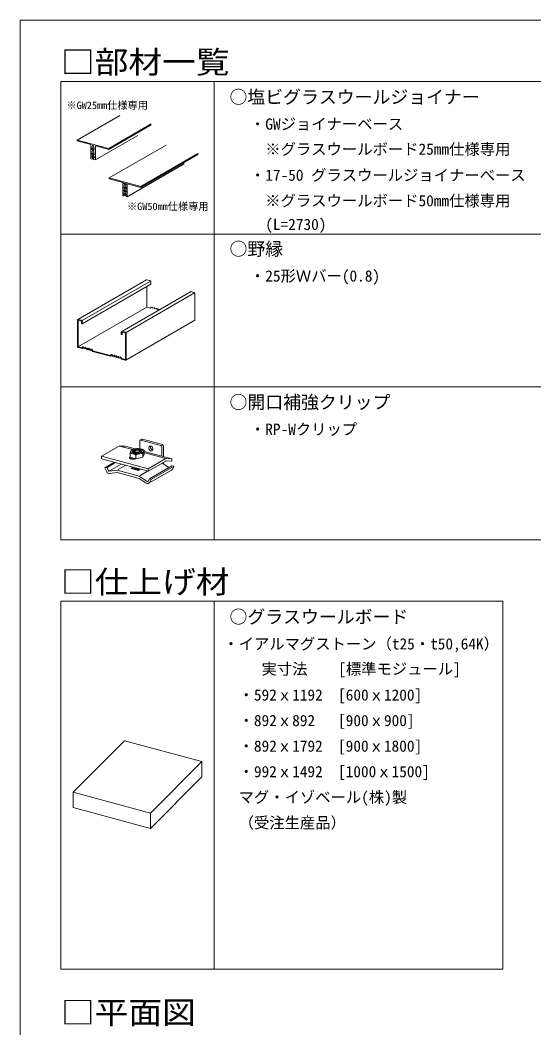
# Model space of a CAD drawing. Units: millimetres on the paper, enlarged 10 times. Extents: x -5334 to 1950, y -1347 to 20312.
# Drawn here: x -1950 to -1447, y 339 to 1325 of the extents above; entities that cross this region are included whole.
import ezdxf
from ezdxf.enums import TextEntityAlignment as Align

# ---------------------------------------------------------------- set-up
doc = ezdxf.new("R2010")
doc.units = ezdxf.units.MM
doc.header["$LTSCALE"] = 10
for name, color, linetype, lineweight in [('0-1_吊り材', 7, 'Continuous', 18), ('0-2_野縁受け', 3, 'Continuous', 18), ('0-6_文字', 7, 'Continuous', 18), ('0-A_クリップ', 7, 'Continuous', 18), ('0-D_パネル', 4, 'Continuous', 9), ('F-3_野縁', 3, 'Continuous', 18), ('F-6_文字', 7, 'Continuous', 18)]:
    doc.layers.add(name, color=color, linetype=linetype, lineweight=lineweight)
doc.styles.add('ＭＳ ゴシック', font='')
doc.styles.get('ＭＳ ゴシック').set_extended_font_data('MS Gothic')

msp = doc.modelspace()

# ---------------------------------------------------------------- linework, layer by layer
at = {"layer": '0-1_吊り材'}
for p, q in [((-1893.58, 1032.01), (-1826.36, 1070.82)), ((-1889.19, 1031.05), (-1822.51, 1069.55)), ((-1889.19, 1027.75), (-1821.97, 1066.56)), ((-1825.8, 1070.88), (-1822.93, 1070.11)), ((-1821.97, 1068.76), (-1821.97, 1066.56)), ((-1783.33, 1059.29), (-1850.55, 1020.48)), ((-1846.16, 1019.52), (-1779.27, 1058.14)), ((-1825.99, 1064.24), (-1825.99, 1044.22)), ((-1779.9, 1058.58), (-1782.77, 1059.35)), ((-1778.94, 1031.37), (-1778.94, 1057.23)), ((-1892.98, 1005.55), (-1825.99, 1044.22)), ((-1822.36, 1043.25), (-1825.99, 1044.22)), ((-1818.39, 1043.29), (-1817.67, 1042.54)), ((-1817.67, 1042.54), (-1816.95, 1042.9)), ((-1816.95, 1042.9), (-1816.47, 1042.77)), ((-1816.47, 1042.77), (-1815.76, 1042.03)), ((-1815.76, 1042.03), (-1815.04, 1042.39)), ((-1893.97, 1005.93), (-1893.97, 1031.23)), ((-1893.84, 1031.75), (-1893.91, 1031.59)), ((-1893.75, 1031.88), (-1893.84, 1031.75)), ((-1893.21, 1031.24), (-1893.21, 1005.42)), ((-1893.21, 1031.24), (-1889.95, 1030.37)), ((-1893.21, 1031.24), (-1889.95, 1030.37)), ((-1893.21, 1031.24), (-1893.21, 1005.42)), ((-1893.01, 1032.07), (-1890.15, 1031.3)), ((-1889.95, 1027.95), (-1889.95, 1030.37)), ((-1889.19, 1027.75), (-1889.95, 1027.95)), ((-1889.19, 1027.75), (-1889.67, 1027.88)), ((-1889.19, 1029.95), (-1889.19, 1027.75)), ((-1846.55, 992.34), (-1778.94, 1031.37)), ((-1850.94, 1019.7), (-1850.94, 1017.5)), ((-1850.94, 1017.5), (-1850.17, 1017.29)), ((-1846.92, 1018.84), (-1850.17, 1019.71)), ((-1850.17, 1017.29), (-1850.17, 1019.71)), ((-1846.92, 1018.84), (-1850.17, 1019.71)), ((-1850.17, 1017.29), (-1850.17, 1019.71)), ((-1847.11, 1019.77), (-1849.98, 1020.54)), ((-1847.11, 1019.77), (-1849.98, 1020.54)), ((-1846.92, 1018.84), (-1846.92, 993.02)), ((-1846.92, 1018.84), (-1846.92, 993.02)), ((-1846.16, 993.12), (-1846.16, 1018.42)), ((-1846.16, 993.12), (-1846.16, 1018.42)), ((-1893.97, 1005.93), (-1893.96, 1005.73)), ((-1893.96, 1005.73), (-1893.91, 1005.54)), ((-1893.49, 1004.85), (-1893.34, 1004.73)), ((-1889.57, 1004.44), (-1893.21, 1005.42)), ((-1889.57, 1004.44), (-1893.21, 1005.42)), ((-1889.33, 1003.59), (-1893.01, 1004.57)), ((-1889.57, 1004.44), (-1888.47, 1005.25)), ((-1888.23, 1004.39), (-1889.33, 1003.59)), ((-1887.28, 1003.59), (-1888.23, 1004.39)), ((-1887.04, 1004.31), (-1886.08, 1004.61)), ((-1886.08, 1004.61), (-1885.6, 1004.48)), ((-1885.13, 1003.01), (-1885.84, 1003.75)), ((-1885.6, 1004.48), (-1884.89, 1003.74)), ((-1884.65, 1002.88), (-1885.13, 1003.01)), ((-1884.89, 1003.74), (-1884.17, 1004.1)), ((-1883.93, 1003.24), (-1884.65, 1002.88)), ((-1884.17, 1004.1), (-1883.69, 1003.97)), ((-1883.21, 1002.5), (-1883.93, 1003.24)), ((-1882.73, 1002.37), (-1883.21, 1002.5)), ((-1882.02, 1002.73), (-1882.73, 1002.37)), ((-1882.26, 1003.58), (-1881.78, 1003.45)), ((-1881.3, 1001.98), (-1882.02, 1002.73)), ((-1881.78, 1003.45), (-1881.06, 1002.71)), ((-1880.82, 1001.86), (-1881.3, 1001.98)), ((-1881.06, 1002.71), (-1880.34, 1003.07)), ((-1880.1, 1002.21), (-1880.82, 1001.86)), ((-1879.01, 1000.82), (-1880.1, 1002.21)), ((-1861.6, 996.16), (-1879.01, 1000.82)), ((-1861.84, 997.01), (-1878.77, 1001.55)), ((-1861.84, 997.01), (-1878.77, 1001.55)), ((-1861.84, 997.01), (-1860.74, 997.82)), ((-1860.5, 996.96), (-1861.6, 996.16)), ((-1859.55, 996.16), (-1860.5, 996.96)), ((-1859.07, 996.03), (-1859.55, 996.16)), ((-1858.11, 996.32), (-1859.07, 996.03)), ((-1857.39, 995.58), (-1858.11, 996.32)), ((-1856.44, 996.66), (-1855.96, 996.54)), ((-1855.96, 996.54), (-1855.24, 995.79)), ((-1855.24, 995.79), (-1854.52, 996.15)), ((-1854.52, 996.15), (-1854.05, 996.02)), ((-1854.05, 996.02), (-1853.09, 995.22)), ((-1856.92, 995.45), (-1857.39, 995.58)), ((-1856.2, 995.81), (-1856.92, 995.45)), ((-1855.48, 995.07), (-1856.2, 995.81)), ((-1855, 994.94), (-1855.48, 995.07)), ((-1854.29, 995.3), (-1855, 994.94)), ((-1853.33, 994.49), (-1854.29, 995.3)), ((-1853.09, 995.22), (-1852.13, 995.51)), ((-1850.8, 993.26), (-1851.9, 994.66)), ((-1847.12, 992.28), (-1850.8, 993.26)), ((-1846.92, 993.02), (-1850.56, 993.99)), ((-1846.92, 993.02), (-1850.56, 993.99))]:
    msp.add_line(p, q, dxfattribs=at)
for points in [[(-1825.8, 1070.88), (-1825.96, 1070.91), (-1826.13, 1070.9), (-1826.28, 1070.86), (-1826.36, 1070.82)], [(-1821.97, 1068.76), (-1821.99, 1068.95), (-1822.03, 1069.15), (-1822.1, 1069.34), (-1822.2, 1069.52), (-1822.32, 1069.69), (-1822.45, 1069.84), (-1822.6, 1069.96), (-1822.76, 1070.05), (-1822.93, 1070.11)], [(-1782.77, 1059.35), (-1782.93, 1059.38), (-1783.09, 1059.37), (-1783.24, 1059.33), (-1783.33, 1059.29)], [(-1778.94, 1057.23), (-1778.96, 1057.42), (-1779, 1057.62), (-1779.07, 1057.81), (-1779.17, 1057.99), (-1779.28, 1058.16), (-1779.42, 1058.31), (-1779.57, 1058.43), (-1779.73, 1058.52), (-1779.9, 1058.58)], [(-1822.36, 1043.25), (-1821.26, 1044.06), (-1820.78, 1043.93), (-1819.82, 1043.12), (-1818.87, 1043.41), (-1818.39, 1043.29)], [(-1815.04, 1042.39), (-1814.56, 1042.26), (-1813.94, 1041.62)], [(-1893.91, 1031.59), (-1893.96, 1031.42), (-1893.97, 1031.23)], [(-1893.34, 1032.09), (-1893.49, 1032.05), (-1893.63, 1031.98), (-1893.75, 1031.88)], [(-1893.01, 1032.07), (-1893.18, 1032.1), (-1893.34, 1032.09)], [(-1889.19, 1029.95), (-1889.2, 1030.14), (-1889.25, 1030.34), (-1889.32, 1030.53), (-1889.41, 1030.72), (-1889.53, 1030.88), (-1889.67, 1031.03), (-1889.82, 1031.15), (-1889.98, 1031.24), (-1890.15, 1031.3)], [(-1889.19, 1027.75), (-1889.95, 1027.95), (-1889.95, 1030.37)], [(-1849.98, 1020.54), (-1850.15, 1020.57), (-1850.31, 1020.56), (-1850.46, 1020.52), (-1850.6, 1020.45), (-1850.72, 1020.35), (-1850.81, 1020.21), (-1850.88, 1020.06), (-1850.92, 1019.89), (-1850.94, 1019.7)], [(-1849.98, 1020.54), (-1850.15, 1020.57), (-1850.31, 1020.56), (-1850.46, 1020.52), (-1850.6, 1020.45), (-1850.72, 1020.35), (-1850.81, 1020.21), (-1850.88, 1020.06), (-1850.92, 1019.89), (-1850.94, 1019.7)], [(-1850.94, 1019.7), (-1850.94, 1017.5), (-1850.17, 1017.29)], [(-1846.16, 1018.42), (-1846.17, 1018.61), (-1846.22, 1018.81), (-1846.29, 1019), (-1846.38, 1019.18), (-1846.5, 1019.35), (-1846.64, 1019.5), (-1846.79, 1019.62), (-1846.95, 1019.71), (-1847.11, 1019.77)], [(-1846.16, 1018.42), (-1846.17, 1018.61), (-1846.22, 1018.81), (-1846.29, 1019), (-1846.38, 1019.18), (-1846.5, 1019.35), (-1846.64, 1019.5), (-1846.79, 1019.62), (-1846.95, 1019.71), (-1847.11, 1019.77)], [(-1893.91, 1005.54), (-1893.84, 1005.35), (-1893.75, 1005.16), (-1893.63, 1005), (-1893.49, 1004.85)], [(-1893.34, 1004.73), (-1893.18, 1004.63), (-1893.01, 1004.57)], [(-1889.57, 1004.44), (-1888.47, 1005.25), (-1887.99, 1005.12), (-1887.04, 1004.31), (-1886.08, 1004.61), (-1885.6, 1004.48), (-1884.89, 1003.74), (-1884.17, 1004.1), (-1883.69, 1003.97), (-1882.97, 1003.22), (-1882.26, 1003.58), (-1881.78, 1003.45), (-1881.06, 1002.71), (-1880.34, 1003.07)], [(-1888.47, 1005.25), (-1887.99, 1005.12), (-1887.04, 1004.31)], [(-1885.84, 1003.75), (-1886.8, 1003.46), (-1887.28, 1003.59)], [(-1883.69, 1003.97), (-1882.97, 1003.22), (-1882.26, 1003.58)], [(-1880.34, 1003.07), (-1879.87, 1002.94), (-1878.77, 1001.55)], [(-1880.34, 1003.07), (-1879.87, 1002.94), (-1878.77, 1001.55)], [(-1861.84, 997.01), (-1860.74, 997.82), (-1860.26, 997.69), (-1859.31, 996.88), (-1858.35, 997.18), (-1857.87, 997.05), (-1857.15, 996.31), (-1856.44, 996.66), (-1855.96, 996.54), (-1855.24, 995.79), (-1854.52, 996.15), (-1854.05, 996.02), (-1853.09, 995.22), (-1852.13, 995.51), (-1851.66, 995.38), (-1850.56, 993.99)], [(-1860.74, 997.82), (-1860.26, 997.69), (-1859.31, 996.88), (-1858.35, 997.18)], [(-1858.35, 997.18), (-1857.87, 997.05), (-1857.15, 996.31), (-1856.44, 996.66)], [(-1851.9, 994.66), (-1852.85, 994.36), (-1853.33, 994.49)], [(-1852.13, 995.51), (-1851.66, 995.38), (-1850.56, 993.99)], [(-1847.11, 992.27), (-1846.95, 992.25), (-1846.79, 992.25), (-1846.64, 992.29), (-1846.5, 992.37), (-1846.38, 992.47), (-1846.29, 992.6), (-1846.22, 992.76), (-1846.17, 992.93), (-1846.16, 993.12)], [(-1847.11, 992.27), (-1846.95, 992.25), (-1846.79, 992.25), (-1846.64, 992.29), (-1846.5, 992.37), (-1846.38, 992.47), (-1846.29, 992.6), (-1846.22, 992.76), (-1846.17, 992.93), (-1846.16, 993.12)]]:
    msp.add_lwpolyline(points, dxfattribs=at)
at = {"layer": '0-2_野縁受け'}
for p, q in [((-1894.05, 1207.73), (-1852.48, 1231.73)), ((-1863.14, 1199.45), (-1821.57, 1223.45)), ((-1863.14, 1198.49), (-1821.57, 1222.49)), ((-1894.05, 1207.73), (-1894.05, 1206.77)), ((-1863.14, 1199.45), (-1894.05, 1207.73)), ((-1880.91, 1203.25), (-1894.05, 1206.77)), ((-1880.91, 1203.25), (-1880.91, 1189.41)), ((-1876.28, 1188.17), (-1834.71, 1212.17)), ((-1879.06, 1193.16), (-1879.95, 1191)), ((-1879.06, 1202.75), (-1879.79, 1198.75)), ((-1879.79, 1198.75), (-1877.71, 1199.95)), ((-1879.79, 1198.75), (-1879.06, 1197.95)), ((-1879.06, 1197.95), (-1879.79, 1193.95)), ((-1879.79, 1193.95), (-1877.71, 1195.15)), ((-1879.79, 1193.95), (-1879.06, 1193.16)), ((-1879.06, 1202.75), (-1878.13, 1202.5)), ((-1879.06, 1197.95), (-1877.52, 1198.84)), ((-1879.06, 1193.16), (-1877.52, 1194.05)), ((-1878.13, 1202.5), (-1877.4, 1198.11)), ((-1878.13, 1197.71), (-1877.4, 1198.11)), ((-1878.13, 1197.71), (-1877.4, 1193.31)), ((-1878.13, 1192.91), (-1877.4, 1193.31)), ((-1863.14, 1198.49), (-1876.28, 1202.01)), ((-1876.28, 1202.01), (-1876.28, 1188.17)), ((-1863.14, 1199.45), (-1863.14, 1198.49)), ((-1807.18, 1202.8), (-1862.96, 1170.59)), ((-1831.67, 1161.25), (-1775.89, 1193.45)), ((-1879.06, 1188.91), (-1880.91, 1189.41)), ((-1879.95, 1191), (-1877.89, 1192.19)), ((-1879.06, 1190.76), (-1879.95, 1191)), ((-1879.06, 1190.76), (-1877.68, 1191.56)), ((-1879.06, 1190.76), (-1879.06, 1188.91)), ((-1879.06, 1188.91), (-1878.13, 1189.45)), ((-1878.13, 1192.91), (-1877.24, 1190.27)), ((-1878.13, 1190.51), (-1877.46, 1190.9)), ((-1877.24, 1190.27), (-1878.13, 1190.51)), ((-1878.13, 1190.51), (-1878.13, 1188.66)), ((-1876.28, 1188.17), (-1878.13, 1188.66)), ((-1789.45, 1184.29), (-1845.12, 1152.15)), ((-1862.96, 1170.59), (-1862.96, 1169.63)), ((-1862.96, 1169.63), (-1849.4, 1166)), ((-1849.4, 1166), (-1849.4, 1153.2)), ((-1848.53, 1165.77), (-1848.53, 1164.97)), ((-1848.53, 1165.77), (-1846.1, 1165.11)), ((-1848.53, 1164.97), (-1847.84, 1164.78)), ((-1847.84, 1164.78), (-1848.53, 1160.97)), ((-1847.84, 1164.78), (-1847.03, 1165.24)), ((-1846.79, 1164.5), (-1846.31, 1164.78)), ((-1846.79, 1164.5), (-1846.1, 1160.31)), ((-1846.79, 1164.5), (-1846.1, 1164.31)), ((-1846.1, 1165.11), (-1846.1, 1164.31)), ((-1845.23, 1164.88), (-1831.67, 1161.25)), ((-1845.23, 1164.88), (-1845.23, 1152.08)), ((-1848.53, 1160.97), (-1846.68, 1162.04)), ((-1848.53, 1160.97), (-1847.84, 1160.78)), ((-1847.84, 1160.78), (-1848.53, 1157.77)), ((-1848.53, 1157.77), (-1847.04, 1158.63)), ((-1848.53, 1157.77), (-1847.84, 1157.58)), ((-1847.84, 1157.58), (-1848.53, 1154.57)), ((-1848.53, 1154.57), (-1846.87, 1155.53)), ((-1848.53, 1154.57), (-1847.84, 1154.38)), ((-1847.84, 1154.38), (-1848.53, 1152.97)), ((-1848.53, 1152.97), (-1847.14, 1153.77)), ((-1847.84, 1160.78), (-1846.71, 1161.43)), ((-1847.84, 1157.58), (-1846.56, 1158.32)), ((-1847.84, 1154.38), (-1846.67, 1155.06)), ((-1846.79, 1160.5), (-1846.35, 1160.76)), ((-1846.1, 1157.11), (-1846.79, 1160.5)), ((-1846.79, 1160.5), (-1846.1, 1160.31)), ((-1846.79, 1157.3), (-1846.3, 1157.58)), ((-1846.1, 1153.91), (-1846.79, 1157.3)), ((-1846.79, 1157.3), (-1846.1, 1157.11)), ((-1846.79, 1154.1), (-1846.33, 1154.37)), ((-1846.79, 1154.1), (-1846.1, 1152.31)), ((-1846.79, 1154.1), (-1846.1, 1153.91)), ((-1849.4, 1153.2), (-1848.53, 1152.97)), ((-1846.1, 1152.31), (-1845.23, 1152.08))]:
    msp.add_line(p, q, dxfattribs=at)
for points in [[(-1831.67, 1162.21), (-1775.89, 1194.41), (-1775.89, 1193.45)], [(-1862.96, 1170.59), (-1831.67, 1162.21), (-1831.67, 1161.25)]]:
    msp.add_lwpolyline(points, dxfattribs=at)
at = {"layer": '0-A_クリップ'}
for p, q in [((-1853.79, 907.89), (-1870.43, 898.28)), ((-1852.04, 908.3), (-1847.16, 908.04)), ((-1851.51, 907.96), (-1839.81, 904.83)), ((-1847.16, 908.04), (-1837.45, 905.44)), ((-1832.74, 905.62), (-1832.74, 913.23)), ((-1832.37, 913.98), (-1830.7, 914.94)), ((-1831.83, 914.04), (-1812.2, 908.78)), ((-1830.15, 915), (-1810.53, 909.74)), ((-1811.41, 908.46), (-1810.05, 909.25)), ((-1811.29, 898.43), (-1811.29, 907.48)), ((-1809.62, 908.45), (-1809.62, 897.98)), ((-1842.41, 900.97), (-1842.41, 897.3)), ((-1842.41, 897.3), (-1836.62, 895.75)), ((-1841.35, 904.14), (-1841.03, 904.33)), ((-1836.62, 899.42), (-1836.62, 898.38)), ((-1836.62, 898.38), (-1836.62, 895.75)), ((-1835, 905.76), (-1833.9, 905.76)), ((-1829.72, 900.95), (-1829.72, 897.28)), ((-1828.62, 904.04), (-1828.62, 900.37)), ((-1828.62, 903.07), (-1801.52, 895.81)), ((-1827.79, 901.61), (-1808.52, 896.44)), ((-1870.43, 895.86), (-1824.79, 883.63)), ((-1857.69, 892.45), (-1866.98, 887.08)), ((-1864.89, 887.34), (-1856.57, 892.15)), ((-1862.44, 884.11), (-1851.07, 890.67)), ((-1853.95, 885.23), (-1846.6, 889.48)), ((-1841.75, 895.83), (-1840.22, 896.71)), ((-1841.44, 886.28), (-1839.3, 887.52)), ((-1838.99, 887.43), (-1840.21, 886.73)), ((-1808.15, 895.66), (-1824.79, 886.05)), ((-1807.47, 893.63), (-1824.79, 883.63)), ((-1799.27, 888.62), (-1821.46, 875.81)), ((-1811.04, 891.57), (-1804.51, 887.22)), ((-1809.62, 892.39), (-1809.62, 890.62)), ((-1807.18, 893.7), (-1801.52, 893.4)), ((-1806.4, 896.08), (-1801.52, 895.81)), ((-1801.52, 895.81), (-1801.52, 893.4)), ((-1800.73, 885.79), (-1799.27, 888.62)), ((-1864.89, 887.34), (-1866.98, 887.08)), ((-1865.28, 882.89), (-1866.98, 887.08)), ((-1863.52, 883.95), (-1864.89, 887.34)), ((-1862.97, 883.62), (-1854.93, 884.67)), ((-1862.51, 881.27), (-1854.93, 882.25)), ((-1833.48, 878.92), (-1854.93, 884.67)), ((-1833.48, 876.51), (-1854.93, 882.25)), ((-1841.44, 886.28), (-1834.6, 884.45)), ((-1840.21, 886.73), (-1840.21, 885.95)), ((-1840.21, 886.73), (-1834.74, 885.26)), ((-1834.74, 885.26), (-1833.51, 885.97)), ((-1834.74, 885.26), (-1834.74, 884.49)), ((-1834.6, 884.45), (-1832.46, 885.68)), ((-1825.52, 873.62), (-1833.48, 878.92)), ((-1832.52, 879.47), (-1825.15, 883.73)), ((-1824.79, 883.63), (-1824.79, 886.05)), ((-1823.94, 871.91), (-1801.75, 884.72)), ((-1826.71, 872), (-1833.48, 876.51)), ((-1824.77, 873.82), (-1823.51, 876.25)), ((-1823.51, 876.25), (-1821.46, 875.81)), ((-1822.92, 872.98), (-1821.46, 875.81))]:
    msp.add_line(p, q, dxfattribs=at)
for points in [[(-1870.43, 895.86), (-1870.43, 898.28), (-1824.79, 886.05)], [(-1828.62, 900.37), (-1829.72, 897.28), (-1836.62, 895.75)], [(-1823.51, 876.25), (-1801.33, 889.06), (-1799.27, 888.62)]]:
    msp.add_lwpolyline(points, dxfattribs=at)
for centre, radius, start, end in [((-1852.21, 905.16), 3.15, 86.9018, 120), ((-1806.57, 892.93), 3.15, 86.9018, 120), ((-1807.21, 893.18), 0.525, 86.9018, 120), ((-1862.85, 883.87), 2.62, 201.98834, 277.40662), ((-1863.04, 884.15), 0.525, 201.98834, 277.40662), ((-1803.06, 886.99), 2.62, 300, 332.73822), ((-1825.25, 874.18), 2.62, 236.34062, 332.73822), ((-1825.23, 874.06), 0.525, 236.34062, 332.73822)]:
    msp.add_arc(centre, radius, start, end, dxfattribs=at)
for centre, major_axis, ratio, start_param, end_param in [((-1831.83, 912.99), (-0.51, 1.01), 0.751651, 5.691408, 7.262205), ((-1830.15, 913.95), (-0.51, 1.01), 0.751651, 5.691408, 6.325141), ((-1820.34, 906.86), (-1.15, 2.27), 0.751651, 0.571902, 2.653602), ((-1812.2, 907.73), (-0.51, 1.01), 0.751651, 4.120612, 5.691408), ((-1810.53, 908.69), (-0.51, 1.01), 0.751651, 4.120612, 5.691408), ((-1838.88, 897.2), (4.08, 0.3), 0.410193, 2.581317, 5.175856), ((-1841.86, 902.52), (-0.53, -1.63), 0.098384, 3.249984, 5.987224), ((-1839.51, 900.2), (-2.89, 0.8), 0.168925, 3.188253, 6.329846), ((-1835.51, 903.03), (6.1, 0.44), 0.435527, 3.073376, 3.575381), ((-1837.86, 904.83), (-3.45, -0.78), 0.144761, 3.706355, 5.845981), ((-1835.35, 902.9), (2.77, -0.06), 0.474, 1.536559, 6.758601), ((-1835.35, 902.44), (2.77, -0.06), 0.474, 2.975918, 3.894065), ((-1835.35, 901.55), (2.77, -0.06), 0.474, 2.808535, 3.027891), ((-1835.35, 902.46), (2.5, -0.09), 0.4807, 3.306307, 4.128032), ((-1835.35, 902), (2.5, -0.09), 0.4807, 3.306307, 3.504598), ((-1835.51, 903.03), (6.1, 0.44), 0.435527, 4.307978, 4.707621), ((-1833.17, 900.19), (-3.45, -0.78), 0.144761, 6.151127, 6.250334), ((-1833.17, 900.19), (-3.45, -0.78), 0.144761, 3.108741, 6.151127), ((-1831.51, 904.82), (-2.89, 0.8), 0.168925, 3.188253, 5.732232), ((-1835.35, 902.46), (2.5, -0.09), 0.4807, 6.023296, 6.199311), ((-1835.35, 902.44), (2.77, -0.06), 0.474, 6.185024, 6.470597), ((-1835.51, 903.03), (6.1, 0.44), 0.435527, 5.500877, 5.903686), ((-1835.51, 903.03), (6.1, 0.44), 0.435527, 0.153209, 0.546286), ((-1829.17, 902.5), (0.53, 1.63), 0.098384, 5.987224, 9.128817), ((-1835.35, 896.23), (2.77, -0.06), 0.474, 3.256717, 3.651854), ((-1835.35, 895.35), (2.77, -0.06), 0.474, 2.808535, 2.99722), ((-1835.35, 887.36), (2.77, -0.06), 0.474, 3.319881, 5.155707)]:
    msp.add_ellipse(centre, major_axis=major_axis, ratio=ratio, start_param=start_param, end_param=end_param, dxfattribs=at)
for centre, major_axis, ratio in [((-1822.02, 905.89), (-1.15, 2.27), 0.751651), ((-1835.51, 903.03), (4.67, 0.34), 0.410193), ((-1835.51, 903.03), (3.73, 0.27), 0.410193), ((-1835.35, 903.18), (2.49, 0.18), 0.4101)]:
    msp.add_ellipse(centre, major_axis=major_axis, ratio=ratio, dxfattribs=at)
at = {"layer": '0-D_パネル'}
for p, q in [((-1898.06, 569.46), (-1847.77, 619.75)), ((-1772.24, 599.51), (-1847.77, 619.75)), ((-1772.24, 599.51), (-1772.24, 584.51)), ((-1822.53, 549.22), (-1822.53, 534.22))]:
    msp.add_line(p, q, dxfattribs=at)
for points in [[(-1898.06, 569.46), (-1822.53, 549.22), (-1772.24, 599.51)], [(-1898.06, 569.46), (-1898.06, 554.46), (-1822.53, 534.22), (-1772.24, 584.51)]]:
    msp.add_lwpolyline(points, dxfattribs=at)
at = {"layer": 'F-3_野縁'}
for p, q in [((-1950, 1325), (1950, 1325)), ((-1950, 1325), (-1950, -1325)), ((-1910, 1265), (-20, 1265)), ((-1910, 1265), (-1910, 816.37)), ((-1910, 1115.46), (-20, 1115.46)), ((-1910, 966.37), (-20, 966.37)), ((-1910, 816.37), (-20, 816.37)), ((-1910, 756.37), (-1477.5, 756.37)), ((-1910, 756.37), (-1910, 396.37)), ((-1477.5, 756.37), (-1477.5, 396.37)), ((-1910, 396.37), (-1477.5, 396.37)), ((-1910, 396.37), (-1477.5, 396.37))]:
    msp.add_line(p, q, dxfattribs=at)
at = {"layer": 'F-3_野縁', "color": 4, "lineweight": 9}
for p, q in [((-1760, 1265), (-1760, 816.37)), ((-1760, 756.37), (-1760, 396.37))]:
    msp.add_line(p, q, dxfattribs=at)

# ---------------------------------------------------------------- texts
at = {"layer": '0-6_文字', "style": 'ＭＳ ゴシック'}
for s, height, p in [('○塩ビグラスウールジョイナー', 12.83, (-1745, 1239.54)), ('※GW25mm仕様専用', 7.331, (-1904.7, 1235.83)), ('・GWジョイナーベース', 11, (-1725, 1214.54)), ('\u3000※グラスウールボード25mm仕様専用', 11, (-1725, 1190)), ('・17-50 グラスウールジョイナーべース', 11, (-1725, 1164.54)), ('\u3000※グラスウールボード50mm仕様専用', 11, (-1725, 1139.54)), ('※GW50mm仕様専用', 7.331, (-1845.4, 1136.92)), ('\u3000(L=2730)', 11, (-1725, 1116.37)), ('○野縁', 12.83, (-1745, 1090.92)), ('・25形Ｗバー(0.8)', 11, (-1725, 1065.92)), ('○開口補強クリップ', 12.83, (-1745, 940.92)), ('・RP-Wクリップ', 11, (-1725, 915.92)), ('○グラスウールボード', 12.83, (-1745, 730.92)), ('・イアルマグストーン（t25・t50,64K）', 11, (-1751.1, 705.92)), ('\u3000\u3000 実寸法\u3000\u3000[標準モジュール]', 11, (-1751.1, 681.37)), ('\u3000・592ｘ1192\u3000[600ｘ1200]', 11, (-1751.1, 655.92)), ('\u3000・892ｘ892\u3000 [900ｘ900]', 11, (-1751.1, 630.92)), ('\u3000・892ｘ1792  [900ｘ1800]', 11, (-1751.1, 605.92)), ('\u3000・992ｘ1492  [1000ｘ1500]', 11, (-1751.1, 580.92)), ('\u3000マグ・イゾベール(株)製', 11, (-1751.1, 555.92))]:
    msp.add_text(s, height=height, dxfattribs=at).set_placement(p, align=Align.BOTTOM_LEFT)
at = {"layer": '0-6_文字', "style": 'ＭＳ ゴシック', "width": 1.1}
msp.add_text('□仕上げ材', height=21.99, dxfattribs=at).set_placement((-1910, 757.75), align=Align.BOTTOM_LEFT)
at = {"layer": 'F-6_文字', "style": 'ＭＳ ゴシック', "width": 1.1}
for s, p in [('□部材一覧', (-1910, 1266.37)), ('□平面図', (-1910, 336.37))]:
    msp.add_text(s, height=21.99, dxfattribs=at).set_placement(p, align=Align.BOTTOM_LEFT)
at = {"layer": 'F-6_文字', "style": 'ＭＳ ゴシック'}
msp.add_text('\u3000（受注生産品）', height=11, dxfattribs=at).set_placement((-1751.1, 530.92), align=Align.BOTTOM_LEFT)

doc.saveas('drawing.dxf')
